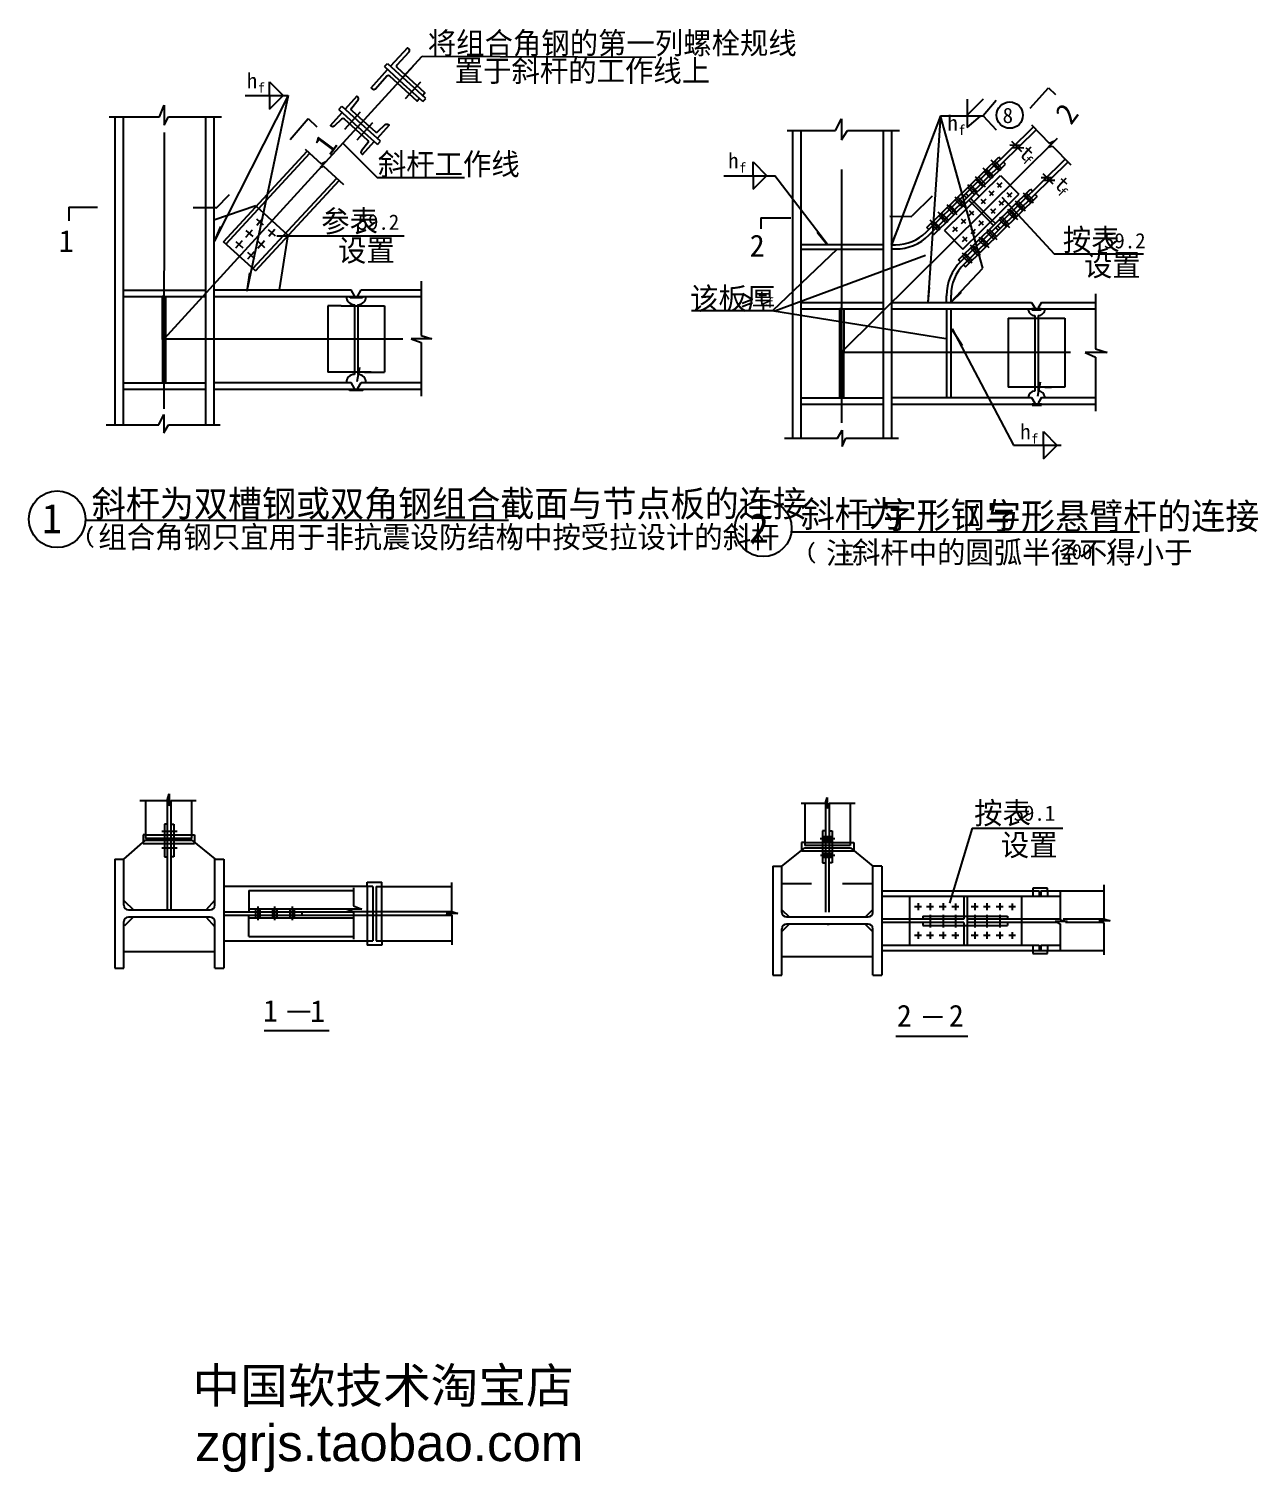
# Model space of a CAD drawing. Header units: metres. Extents: x 1283 to 9945, y 6084 to 12694.
# Drawn here: x 1283 to 6914, y 6084 to 12694 of the extents above; entities that cross this region are included whole.
import ezdxf

# ---------------------------------------------------------------- set-up
doc = ezdxf.new("R2010")
doc.units = ezdxf.units.M
for name, color, linetype in [('BOR', 3, 'Continuous'), ('CENTER', 7, 'Continuous'), ('FRAMING', 2, 'Continuous'), ('HIDDEN', 3, 'Continuous'), ('Z', 4, 'Continuous')]:
    doc.layers.add(name, color=color, linetype=linetype)

# ---------------------------------------------------------------- blocks, each defined once
blk = doc.blocks.new('CC')
blk.add_line((-24.24, 0), (24.24, 0))
at = {"layer": 'FRAMING', "color": 6}
blk.add_line((-17.83, -17.83), (17.83, 17.83), dxfattribs=at)
blk = doc.blocks.new('zgrjs.taobao.com')
at = {"attachment_point": 1}
for s, insert, char_height in [('{\\fSimHei|b0|i0|c134|p49;中国软技术淘宝店}', (3032.61, 1646.85), 400), ('{\\fArial|b0|i0|c0|p34;zgrjs.taobao.com}', (3061.95, 999.76), 418)]:
    blk.add_mtext(s, dxfattribs=dict(at, insert=insert, char_height=char_height))

msp = doc.modelspace()

# ---------------------------------------------------------------- linework, layer by layer
for p, q in [((2997.92, 12473.48), (3084.82, 12568.94)), ((3084.82, 12568.94), (4155.48, 12563.7)), ((2384.46, 12388.26), (2384.46, 12451.49)), ((2384.46, 12451.49), (2447.49, 12388.26)), ((2471.02, 12389.05), (2133.3, 11723.69)), ((2274.08, 12388.86), (2471.16, 12388.86)), ((2471.16, 12388.86), (2281.47, 11493.94)), ((2384.46, 12326.08), (2447.49, 12389.31)), ((2384.46, 12389.31), (2384.46, 12326.08)), ((5581.14, 12297.92), (5656.4, 12373.08)), ((5581.14, 12372.54), (5581.14, 12297.92)), ((5713.82, 12366.04), (5654.17, 12296.12)), ((1881.65, 12291.68), (1902.52, 12344.83)), ((1902.52, 12344.83), (1902.52, 12252.14)), ((5458.61, 12296.12), (5234.53, 11705)), ((5458.65, 12296.12), (5400.69, 11441.23)), ((5652.31, 11597.91), (5458.58, 12296.12)), ((5458.58, 12296.12), (5654.17, 12296.12)), ((5580.37, 12294.54), (5580.37, 12242.79)), ((5580.37, 12242.79), (5642.6, 12294.54)), ((5654.17, 12296.12), (5714.1, 12231.12)), ((1650.15, 12291.68), (1881.65, 12291.68)), ((1902.52, 12252.14), (1922.85, 12291.68)), ((1922.85, 12291.68), (2164.46, 12291.68)), ((4756.42, 12228.71), (4977.8, 12228.71)), ((4977.8, 12228.71), (5005.92, 12281.85)), ((5005.92, 12281.85), (5005.92, 12186.23)), ((5005.92, 12186.23), (5033.31, 12228.71)), ((5033.31, 12228.71), (5270.73, 12228.71)), ((5875.68, 12254.19), (5957.39, 12170.84)), ((2718.96, 12171.38), (2877.94, 12012.51)), ((5801.01, 12162.83), (5800.31, 12163.55)), ((5801.7, 12162.11), (5815.04, 12148.3)), ((5981.79, 12181.16), (5952.76, 12152.71)), ((5957.36, 12170.35), (5981.79, 12181.16)), ((2548.8, 12143.11), (2622.36, 12076.18)), ((5815.73, 12147.58), (5816.43, 12146.86)), ((5952.76, 12152.71), (5970.49, 12156.96)), ((5970.52, 12157.45), (6055.34, 12070.91)), ((2643.28, 12085.63), (2617.71, 12058.54)), ((2617.71, 12058.54), (2632.34, 12064.8)), ((2622.23, 12076.12), (2643.28, 12085.63)), ((2632.34, 12064.8), (2724.42, 11981.25)), ((4600.86, 12021.5), (4600.86, 12084.73)), ((4600.86, 12084.73), (4663.9, 12021.5)), ((2877.94, 12012.51), (3278.15, 12012.51)), ((4466.15, 12020.37), (4699.99, 12020.37)), ((4600.86, 12022.55), (4600.86, 11959.32)), ((4600.86, 11959.32), (4663.9, 12022.55)), ((4940.58, 11705.99), (4699.99, 12020.37)), ((5944.04, 12014.09), (5943.35, 12014.81)), ((5944.74, 12013.37), (5958.07, 11999.57)), ((5958.77, 11998.85), (5959.46, 11998.13)), ((5740.05, 11922.41), (5979.71, 11662.85)), ((2418.23, 11746.62), (3001.25, 11746.62)), ((4985.43, 11685.53), (4689.11, 11402.31)), ((4699.81, 11402.27), (5390.55, 11657.5)), ((5979.71, 11662.85), (6389.18, 11662.85)), ((5506.6, 11442.26), (5652.31, 11597.91)), ((3079.85, 11537.64), (3079.85, 11289.96)), ((4597.78, 11438.62), (4550.74, 11420.31)), ((4598.18, 11454.7), (4551.14, 11436.38)), ((4551.45, 11481.26), (4598.18, 11454.7)), ((6169.29, 11480.84), (6169.29, 11228.21)), ((4689.11, 11402.31), (4317.96, 11402.31)), ((5483.97, 11273.9), (4686.12, 11402.32)), ((5511.9, 11320.4), (5793.38, 10786.93)), ((3128.23, 11273.85), (3034.33, 11273.85)), ((3034.33, 11273.85), (3079.85, 11258.04)), ((3079.85, 11289.96), (3128.23, 11273.85)), ((3079.85, 11258.04), (3079.85, 11011.45)), ((6223.02, 11212.1), (6120.94, 11212.1)), ((6120.94, 11212.1), (6169.29, 11190.63)), ((6169.29, 11228.21), (6223.02, 11212.1)), ((6169.29, 11190.63), (6169.29, 10942.72)), ((2774.04, 11121.53), (2774.04, 11111.09)), ((2790.23, 11121.53), (2790.23, 11111.27)), ((5891.12, 11052.8), (5891.12, 11035.1)), ((5906.62, 11052.8), (5906.62, 11035.1)), ((1877.62, 10881.15), (1900.7, 10928.04)), ((1900.7, 10928.04), (1900.7, 10843.56)), ((1637.43, 10881.15), (1877.62, 10881.15)), ((1900.7, 10843.56), (1922.19, 10881.15)), ((1922.19, 10881.15), (2158.6, 10881.15)), ((4987.81, 10819.22), (5008.13, 10855.9)), ((5008.13, 10855.9), (5008.13, 10781.64)), ((5930.62, 10849.57), (5993.65, 10786.34)), ((5930.62, 10786.34), (5930.62, 10849.57)), ((4744.85, 10819.22), (4987.81, 10819.22)), ((5008.13, 10781.64), (5025.69, 10819.22)), ((5025.69, 10819.22), (5266.03, 10819.22)), ((5793.38, 10786.93), (6011.83, 10786.93)), ((5930.62, 10787.39), (5930.62, 10724.16)), ((5930.62, 10724.16), (5993.65, 10787.39)), ((1790.7, 9160.82), (1916.68, 9160.82)), ((1816.88, 9160.82), (1816.82, 8985.98)), ((1932.71, 9160.82), (2049.85, 9160.82)), ((2029.92, 8985.98), (2029.92, 9160.82)), ((4820.15, 9147.95), (4932.11, 9147.95)), ((4837.64, 9147.95), (4837.58, 8953.6)), ((4932.11, 9147.95), (4939.99, 9173.9)), ((4939.99, 9173.9), (4939.99, 9122.81)), ((4939.99, 9122.81), (4948.2, 9147.95)), ((4948.2, 9147.95), (5067.7, 9147.95)), ((5045.74, 9147.95), (5045.68, 8953.6)), ((1805.67, 9003.34), (1805.67, 8969.28)), ((2042.1, 9003.34), (2042.1, 8968.74)), ((5604.54, 9033.34), (5500.77, 8690.25)), ((5604.5, 9033.09), (6019.93, 9033.09)), ((1718.01, 8892.03), (1816.67, 8978.98)), ((1805.67, 8969.28), (1805.67, 8963.46)), ((1816.67, 8978.98), (2029.73, 8978.98)), ((2029.92, 8985.98), (1816.82, 8985.98)), ((2029.73, 8978.98), (2134.35, 8892.29)), ((4732.41, 8859.38), (4837.79, 8942.68)), ((4821.55, 8967.71), (4821.55, 8929.88)), ((4837.41, 8967.71), (4821.55, 8967.71)), ((4822.28, 8929.88), (4821.55, 8929.88)), ((5045.68, 8953.6), (4837.58, 8953.6)), ((4837.79, 8942.68), (5046.07, 8942.68)), ((4907.47, 8986.09), (4974.8, 8986.09)), ((5046.07, 8942.68), (5148.69, 8860.03)), ((4908.66, 8909.71), (4974.41, 8909.71)), ((4918.98, 8919.42), (4962.34, 8919.42)), ((4918.98, 8900.5), (4962.34, 8900.5)), ((2769.28, 8760.77), (2769.28, 8677.85)), ((3220.17, 8651.13), (3220.17, 8784.68)), ((5190.19, 8747.11), (5911.5, 8747.11)), ((5949.39, 8758.82), (5882.64, 8758.82)), ((5882.64, 8758.82), (5882.64, 8745.46)), ((5882.64, 8747.43), (5882.64, 8722.11)), ((5911.5, 8747.11), (5911.5, 8722.11)), ((5917.87, 8747.11), (5917.87, 8722.11)), ((5917.87, 8747.11), (6207.27, 8747.11)), ((5949.35, 8747.43), (5949.35, 8722.11)), ((5949.39, 8747.37), (5949.39, 8758.82)), ((6006.64, 8747.11), (6006.64, 8615.09)), ((6207.27, 8773.71), (6207.27, 8617.63)), ((2808.29, 8662.69), (2738.95, 8662.69)), ((2738.95, 8662.69), (2769.28, 8651.86)), ((2769.28, 8677.85), (2808.29, 8662.69)), ((2769.28, 8651.86), (2769.28, 8525.63)), ((3247.74, 8642.69), (3193.83, 8642.69)), ((3193.83, 8642.69), (3220.17, 8634.63)), ((3220.17, 8651.13), (3247.74, 8642.69)), ((3220.17, 8634.63), (3220.17, 8499.04)), ((5983.6, 8608.01), (6006.64, 8595.61)), ((6038.55, 8606.04), (5983.6, 8606.04)), ((6006.64, 8613.13), (6038.55, 8606.04)), ((6006.64, 8595.61), (6006.64, 8473.09)), ((6207.85, 8617.46), (6020.47, 8617.46)), ((6206.84, 8600.81), (6030.84, 8600.81)), ((6236.18, 8609.32), (6183.83, 8609.32)), ((6184.78, 8609.32), (6207.27, 8600.64)), ((6207.27, 8617.63), (6236.18, 8609.32)), ((6207.27, 8600.64), (6207.27, 8454.1)), ((5190.19, 8473.09), (6207.27, 8473.09)), ((5882.64, 8497.69), (5882.64, 8473.09)), ((5882.64, 8473.09), (5882.64, 8459.93)), ((5882.64, 8459.93), (5949.39, 8459.93)), ((5911.37, 8497.69), (5911.37, 8473.09)), ((5918.06, 8497.69), (6006.64, 8497.69)), ((5918.06, 8497.69), (5918.06, 8473.09)), ((5949.39, 8497.69), (5949.39, 8473.09)), ((5949.39, 8459.93), (5949.39, 8473.09))]:
    msp.add_line(p, q)
for points in [[(2161.25, 11788.94), (2130.32, 11716.7)], [(5262.96, 11780.09), (5233.63, 11706.15)], [(4894.12, 11763.2), (4939.73, 11706.72)], [(2292.95, 11576.26), (2281.6, 11493.25)], [(5406.3, 11509.1), (5400.65, 11441.13)], [(5553.81, 11486.94), (5508.62, 11443.09)], [(5559.01, 11241.51), (5510.25, 11318.94)], [(2797.62, 11143.46), (2785.1, 11076.69)], [(5915.45, 11076.59), (5902.94, 11009.82)]]:
    msp.add_lwpolyline(points)
msp.add_circle((5776.2, 12298.65), 60.34)
at = {"layer": 'BOR'}
for centre in [(1412.51, 10447.93), (4647.1, 10406.78)]:
    msp.add_circle(centre, 129.85, dxfattribs=at)
at = {"layer": 'CENTER'}
for p, q in [((1901.8, 11274.17), (3044.8, 12524.98)), ((1902.54, 12219.72), (1900.59, 10954.12)), ((5005.12, 11212.55), (5994.61, 12193.64)), ((5005.63, 12050.21), (5005.63, 10890.11)), ((1903.63, 11274.15), (2995.79, 11274.15)), ((5005.7, 11213.1), (6054.77, 11213.1))]:
    msp.add_line(p, q, dxfattribs=at)
at = {"layer": 'FRAMING'}
for p, q in [((2911.52, 12520.84), (2924.96, 12535.65)), ((2911.52, 12520.84), (2999.64, 12440.81)), ((2924.96, 12535.65), (3013.08, 12455.62)), ((2951.91, 12422.85), (3025.01, 12503.42)), ((3087.76, 12360.78), (2999.64, 12440.81)), ((3008.25, 12374.95), (3078.41, 12451.77)), ((3101.2, 12375.59), (3013.08, 12455.62)), ((3087.76, 12360.78), (3101.2, 12375.59)), ((5869.14, 12330.78), (5953.77, 12423.63)), ((5953.77, 12423.63), (5985.7, 12392.52)), ((2703.43, 12324.31), (2716.87, 12339.11)), ((2703.43, 12324.31), (2791.55, 12244.28)), ((2716.87, 12339.11), (2804.99, 12259.08)), ((2729.72, 12233.95), (2801.63, 12313.2)), ((1677.15, 12291.68), (1677.15, 10879.43)), ((1714.99, 12291.68), (1714.99, 10879.43)), ((2091.84, 12291.68), (2091.84, 10879.43)), ((2129.67, 12291.68), (2129.67, 10879.43)), ((2480.48, 12187.63), (2562.89, 12283.57)), ((2562.22, 12283.37), (2602.14, 12245.58)), ((2786.06, 12186.05), (2858.05, 12264.87)), ((2879.67, 12164.25), (2791.55, 12244.28)), ((2893.11, 12179.05), (2804.99, 12259.08)), ((4781.21, 12228.71), (4781.21, 10823.92)), ((4819.05, 12228.71), (4819.05, 10823.92)), ((5195.89, 12228.71), (5195.89, 10823.92)), ((5233.73, 12228.71), (5233.73, 10823.92)), ((5574.52, 11940.41), (5884.71, 12244.98)), ((5587.76, 11926.9), (5897.96, 12231.47)), ((2879.67, 12164.25), (2893.11, 12179.05)), ((2174.8, 11719.12), (2558.3, 12134.46)), ((2186.01, 11708.95), (2569.5, 12124.28)), ((5396.76, 11784.05), (5725.57, 12106.35)), ((5719.52, 11792.48), (6029.72, 12097.05)), ((5734.56, 12097.17), (5725.57, 12106.35)), ((5428.38, 11752.14), (5756.83, 12074.1)), ((5652.92, 12057.67), (5698.63, 12011.04)), ((5689.89, 12093.91), (5735.59, 12047.28)), ((5732.77, 11778.97), (6042.96, 12083.54)), ((5756.83, 12074.1), (5747.82, 12083.3)), ((5851.35, 12037.62), (5851.13, 12037.84)), ((5882.97, 12075.94), (5882.74, 12076.15)), ((2309.46, 11596.46), (2692.81, 12009.93)), ((2320.55, 11586.16), (2704.02, 11999.76)), ((5477.58, 11770.95), (5734.42, 12022.7)), ((5583.24, 11980.64), (5634.25, 11928.6)), ((5618.14, 12017.76), (5663.85, 11971.13)), ((5739.12, 11967.93), (5719.19, 11987.74)), ((5740.36, 11988.07), (5720.01, 11967.61)), ((5734.42, 12022.7), (5818.43, 11937)), ((2141.3, 11873.39), (2201.98, 11935.73)), ((5328.82, 11837.4), (5422.56, 11929.15)), ((5393.34, 11762.36), (5574.52, 11940.41)), ((5406.24, 11748.98), (5587.76, 11926.9)), ((5525.29, 11923.83), (5576.3, 11871.8)), ((5541.34, 11636.55), (5870.15, 11958.86)), ((5561.59, 11685.24), (5818.43, 11937)), ((5579.65, 11918.96), (5566.41, 11932.47)), ((5573.43, 11603.57), (5902.48, 11926.11)), ((5587.76, 11926.9), (5574.52, 11940.41)), ((5604.06, 11894.06), (5588.53, 11909.9)), ((5612.06, 11902.11), (5596.61, 11917.87)), ((5664.65, 11893.05), (5644.72, 11912.87)), ((5666.27, 11913.58), (5645.96, 11893.15)), ((5702.4, 11930.13), (5682.48, 11949.95)), ((5703.21, 11949.84), (5682.89, 11929.41)), ((5692.57, 11939.7), (5692.35, 11939.92)), ((5747.75, 11885.66), (5727.83, 11905.47)), ((5748.56, 11905.36), (5728.24, 11884.93)), ((5784.47, 11923.45), (5764.54, 11943.26)), ((5785.71, 11943.59), (5765.36, 11923.13)), ((5801.33, 11906.95), (5846.92, 11860.44)), ((5838.29, 11943.18), (5883.88, 11896.68)), ((5880.61, 11949.59), (5870.98, 11959.4)), ((5892.86, 11935.93), (5902.48, 11926.11)), ((1466.35, 11876.7), (1596.66, 11876.7)), ((1466.35, 11876.7), (1466.35, 11814.19)), ((2141.2, 11873.56), (2034.82, 11873.56)), ((2322.82, 11882.71), (2129.67, 11817.04)), ((5226.75, 11835.93), (5327.84, 11834.72)), ((5446.88, 11855.71), (5492.59, 11809.08)), ((5487.48, 11889.69), (5533.19, 11843.06)), ((5591.04, 11838.8), (5611.59, 11858.99)), ((5611.58, 11840.3), (5591.88, 11860.34)), ((5710, 11848.57), (5690.07, 11868.39)), ((5711.62, 11869.1), (5691.3, 11848.67)), ((5728.95, 11831.34), (5774.54, 11784.83)), ((5737.92, 11895.23), (5737.7, 11895.44)), ((5765.73, 11867.39), (5811.32, 11820.88)), ((2276.42, 11740.06), (2307.2, 11773.98)), ((2277.32, 11770.99), (2308.58, 11742.56)), ((2325.46, 11824.05), (2356.74, 11795.64)), ((2326.43, 11795.17), (2354.65, 11826.27)), ((2378.79, 11775.61), (2411.19, 11746.18)), ((2381.52, 11745.14), (2409.83, 11776.14)), ((4636.65, 11828.56), (4773.49, 11828.56)), ((4636.65, 11828.56), (4636.65, 11778.42)), ((5405.76, 11774.87), (5396.76, 11784.05)), ((5409.91, 11819.47), (5455.62, 11772.84)), ((5477.58, 11770.95), (5561.59, 11685.24)), ((5516.11, 11765.15), (5536.69, 11785.38)), ((5536.26, 11766.28), (5516.57, 11786.32)), ((5552.42, 11628.68), (5719.52, 11792.48)), ((5554.56, 11802.08), (5575.11, 11822.27)), ((5574.27, 11802.77), (5554.58, 11822.81)), ((5564.76, 11812.65), (5564.55, 11812.88)), ((5567.13, 11616.61), (5732.77, 11778.97)), ((5598.77, 11756.46), (5619.32, 11776.66)), ((5618.48, 11757.15), (5598.79, 11777.19)), ((5635.25, 11793.18), (5655.8, 11813.38)), ((5655.79, 11794.69), (5636.09, 11814.73)), ((5671.65, 11775.17), (5717.24, 11728.66)), ((5702.2, 11793.94), (5688.63, 11807.78)), ((5710.31, 11801.88), (5696.16, 11816.32)), ((5724.66, 11771.02), (5711.55, 11784.4)), ((5732.77, 11778.97), (5719.52, 11792.48)), ((2320.61, 11586.22), (2174.82, 11719.14)), ((2231.13, 11720.08), (2262.4, 11691.67)), ((2231.36, 11690.39), (2262.13, 11724.31)), ((2330.62, 11722.52), (2362.84, 11693.23)), ((2331.33, 11690.19), (2362.22, 11724)), ((2469.39, 11749.89), (2430.06, 11498.03)), ((2469.39, 11749.89), (2469.98, 11749.42)), ((5195.89, 11705.23), (4820.69, 11705.23)), ((5233.67, 11705), (5253.15, 11705)), ((5428.38, 11752.14), (5419.36, 11761.34)), ((5560.32, 11719.54), (5580.9, 11739.77)), ((5580.47, 11720.66), (5560.78, 11740.7)), ((5594.61, 11704.32), (5640.19, 11657.81)), ((5634.87, 11739.12), (5680.46, 11692.61)), ((2284.45, 11671.64), (2316.52, 11642.52)), ((2286.1, 11640.67), (2316.99, 11674.49)), ((4819.93, 11685.53), (5195.13, 11685.53)), ((5233.67, 11686.09), (5252.24, 11686.09)), ((5550.96, 11626.73), (5541.34, 11636.55)), ((5557.64, 11668.09), (5603.23, 11621.58)), ((5563.8, 11613.39), (5573.43, 11603.57)), ((1715.46, 11497.64), (2090.85, 11497.64)), ((1715.46, 11468.38), (2090.85, 11468.38)), ((1901.57, 11468.18), (1894.01, 11468.18)), ((1901.57, 11468.18), (1909.14, 11468.18)), ((2129.67, 11498.03), (2758.76, 11498.03)), ((2129.67, 11468.4), (2774.45, 11468.4)), ((2754.16, 11468.51), (2810.84, 11468.51)), ((2754.16, 11462.72), (2754.16, 11468.51)), ((2810.84, 11462.72), (2754.16, 11462.72)), ((2774.45, 11471.59), (2758.76, 11498.03)), ((2774.45, 11471.59), (2774.45, 11468.4)), ((2789.83, 11471.9), (2805.33, 11498.03)), ((2789.83, 11468.45), (2789.83, 11471.9)), ((2790.1, 11468.4), (3079.85, 11468.4)), ((2805.21, 11498.03), (3079.85, 11498.03)), ((2810.84, 11468.51), (2810.84, 11462.72)), ((4819.52, 11440.84), (5194.91, 11440.84)), ((5233.73, 11441.23), (5876.45, 11441.23)), ((5486.43, 11441.14), (5486.43, 11471.57)), ((5507.13, 11441.14), (5507.13, 11473.78)), ((5876.45, 11441.23), (5891.12, 11415.86)), ((5921.29, 11441.23), (5906.62, 11415.86)), ((5921.29, 11441.23), (6169.29, 11441.23)), ((2712.91, 11425.81), (2651.82, 11425.81)), ((2651.82, 11425.81), (2651.82, 11121.48)), ((2712.91, 11425.81), (2850.56, 11425.81)), ((2774.45, 11430.67), (2774.45, 11425.8)), ((2789.95, 11430.4), (2789.95, 11425.8)), ((2850.56, 11425.81), (2911.45, 11425.81)), ((2911.45, 11425.81), (2911.45, 11121.48)), ((4819.52, 11411.58), (5194.91, 11411.58)), ((5005.63, 11411.38), (4998.06, 11411.38)), ((5005.63, 11411.38), (5013.2, 11411.38)), ((5233.73, 11411.6), (5891.12, 11411.6)), ((5485.97, 11410.28), (5485.97, 11004.89)), ((5507.13, 11004.89), (5507.13, 11409.75)), ((5768.49, 11369.01), (6028.12, 11369.01)), ((5768.49, 11369.01), (5768.49, 11052.75)), ((5877.56, 11411.6), (5877.56, 11406.49)), ((5919.87, 11411.6), (5877.56, 11411.6)), ((5877.56, 11406.49), (5919.87, 11406.49)), ((5891.12, 11415.86), (5891.12, 11411.6)), ((5891.12, 11381.1), (5891.12, 11368.61)), ((5906.62, 11415.86), (5906.62, 11411.6)), ((5906.62, 11381.08), (5906.62, 11368.61)), ((5906.77, 11411.6), (6169.29, 11411.6)), ((5919.87, 11406.49), (5919.87, 11411.6)), ((6028.12, 11369.01), (6028.12, 11052.75)), ((2712.91, 11121.48), (2651.82, 11121.48)), ((2850.56, 11121.48), (2712.91, 11121.48)), ((2820.12, 11121.48), (2850.56, 11121.48)), ((2850.56, 11121.48), (2911.45, 11121.48)), ((1715.08, 11073.29), (2092.12, 11073.29)), ((1715.08, 11043.66), (2092.12, 11043.66)), ((2129.67, 11073.62), (2758.71, 11073.62)), ((2129.67, 11044), (2774.45, 11044)), ((2751.67, 11044.06), (2812.3, 11044.06)), ((2751.67, 11038.18), (2751.67, 11044.06)), ((2812.3, 11038.18), (2751.67, 11038.18)), ((2774.04, 11047.59), (2758.71, 11073.62)), ((2774.04, 11044.06), (2774.04, 11047.59)), ((2789.95, 11044), (3079.85, 11044)), ((2790.23, 11047.89), (2805.24, 11073.59)), ((2790.23, 11044.06), (2790.23, 11047.89)), ((2805.24, 11073.59), (2805.26, 11073.62)), ((2805.26, 11073.62), (3079.85, 11073.62)), ((2812.3, 11044.06), (2812.3, 11038.18)), ((6028.12, 11052.75), (5768.49, 11052.75)), ((5936.79, 11052.75), (5967.24, 11052.75)), ((4819.14, 11004.56), (5196.18, 11004.56)), ((4819.14, 10974.93), (5196.18, 10974.93)), ((5233.73, 11004.89), (5876.45, 11004.89)), ((5233.73, 10975.27), (5891.12, 10975.27)), ((5876.45, 11004.89), (5891.12, 10979.52)), ((5920.93, 10975.27), (5878.62, 10975.27)), ((5878.62, 10975.27), (5878.62, 10970.15)), ((5891.12, 10979.52), (5891.12, 10975.27)), ((5921.29, 11004.89), (5906.62, 10979.52)), ((5906.62, 10979.52), (5906.62, 10975.27)), ((5906.62, 10975.27), (6169.29, 10975.27)), ((5920.93, 10970.15), (5920.93, 10975.27)), ((5921.29, 11004.89), (6169.29, 11004.89)), ((5878.62, 10970.15), (5920.93, 10970.15)), ((1542.31, 10443.98), (3479.25, 10443.98)), ((5164.89, 10504.06), (5101.26, 10504.06)), ((5133.62, 10504.06), (5133.62, 10421.51)), ((5635.16, 10504.06), (5571.53, 10504.06)), ((5603.89, 10504.06), (5603.89, 10421.51)), ((4774.98, 10391.21), (6371.35, 10391.21)), ((5164.89, 10421.51), (5101.26, 10421.51)), ((5635.16, 10421.51), (5571.53, 10421.51)), ((1676.39, 8892.03), (1718.44, 8892.03)), ((1676.39, 8892.03), (1676.39, 8392.43)), ((1718.01, 8680.32), (1718.01, 8892.03)), ((2134.18, 8892.03), (2175.18, 8892.03)), ((2134.18, 8680.32), (2134.18, 8892.03)), ((2175.8, 8892.03), (2175.8, 8392.43)), ((4690.79, 8859.38), (4732.11, 8859.38)), ((4690.79, 8859.38), (4690.79, 8360.02)), ((4732.41, 8647.91), (4732.41, 8859.38)), ((5148.57, 8647.91), (5148.57, 8859.38)), ((5190.19, 8859.38), (5148.69, 8859.38)), ((5190.19, 8859.38), (5190.19, 8360.02)), ((2177.15, 8767.76), (2857.9, 8767.76)), ((2290.57, 8748.39), (2769.98, 8748.39)), ((2290.57, 8748.39), (2290.57, 8651.53)), ((2832.72, 8785.98), (2899.43, 8785.98)), ((2832.72, 8767.71), (2832.72, 8785.98)), ((2857.91, 8767.09), (2857.91, 8518.04)), ((2873.98, 8767.09), (2873.98, 8518.04)), ((2873.98, 8767.09), (3220.22, 8767.09)), ((2899.43, 8767.81), (2899.43, 8785.98)), ((4868.1, 8778.8), (4732.99, 8778.8)), ((5011.5, 8778.8), (5010.4, 8778.8)), ((5147.09, 8778.8), (5011.5, 8778.8)), ((1718.73, 8700.25), (1762.8, 8658.82)), ((1738.82, 8659.51), (2113.37, 8659.51)), ((2133.5, 8702.84), (2094.61, 8658.82)), ((2321.17, 8664.01), (2321.17, 8622.39)), ((2331.16, 8674.44), (2331.16, 8612.84)), ((2341.15, 8664.01), (2341.15, 8622.39)), ((2398.36, 8664.01), (2398.36, 8622.39)), ((2408.17, 8674.44), (2408.17, 8612.84)), ((2418.34, 8664.01), (2418.34, 8622.39)), ((2478.54, 8664.01), (2478.54, 8622.39)), ((2488.32, 8674.44), (2488.32, 8612.84)), ((2498.51, 8664.01), (2498.51, 8622.39)), ((4732.39, 8659.77), (4765.04, 8627.14)), ((5148.08, 8659.77), (5115.43, 8627.14)), ((5190.19, 8722.11), (6006.64, 8722.11)), ((5316.98, 8722.11), (5316.98, 8496.56)), ((5339.81, 8674.93), (5371.55, 8674.93)), ((5356.48, 8689.58), (5356.48, 8658.68)), ((5356.65, 8674.49), (5356.65, 8674.16)), ((5395.01, 8674.93), (5426.7, 8674.93)), ((5411, 8689.58), (5411, 8658.68)), ((5411.16, 8674.49), (5411.17, 8674.16)), ((5453.32, 8674.93), (5485.01, 8674.93)), ((5470.58, 8689.58), (5470.58, 8658.68)), ((5470.75, 8674.49), (5470.75, 8674.16)), ((5510.99, 8674.93), (5542.68, 8674.93)), ((5527.24, 8689.22), (5527.24, 8658.68)), ((5600.09, 8674.93), (5631.84, 8674.93)), ((5616.77, 8689.58), (5616.77, 8658.68)), ((5616.93, 8674.49), (5616.93, 8674.16)), ((5655.29, 8674.93), (5686.98, 8674.93)), ((5671.28, 8689.58), (5671.28, 8658.68)), ((5671.45, 8674.49), (5671.45, 8674.16)), ((5713.6, 8674.93), (5745.29, 8674.93)), ((5730.87, 8689.58), (5730.87, 8658.68)), ((5731.03, 8674.49), (5731.03, 8674.16)), ((5771.28, 8674.93), (5802.97, 8674.93)), ((5787.52, 8689.22), (5787.52, 8658.68)), ((5829.83, 8721.3), (5829.83, 8498.23)), ((1718.01, 8392.43), (1718.01, 8605.41)), ((1760.21, 8625.15), (1721.32, 8586.31)), ((2113.37, 8626.22), (1738.82, 8626.22)), ((2094.61, 8625.15), (2133.5, 8583.72)), ((2134.18, 8392.43), (2134.18, 8605.41)), ((2175.8, 8650.99), (2769.98, 8650.99)), ((2175.8, 8634.34), (2769.98, 8634.34)), ((2290.57, 8538.01), (2290.57, 8634.88)), ((2534.25, 8634.88), (2534.25, 8651.53)), ((4732.39, 8560.33), (4765.88, 8593.8)), ((4753.22, 8627.1), (5127.76, 8627.1)), ((5127.76, 8593.8), (4753.22, 8593.8)), ((5148.08, 8560.33), (5114.59, 8593.8)), ((5411.19, 8636.85), (5411.19, 8578.84)), ((5470.48, 8636.85), (5470.48, 8578.84)), ((5527.3, 8636.85), (5527.3, 8578.84)), ((5616.23, 8636.85), (5616.23, 8578.84)), ((5670.58, 8636.85), (5670.58, 8578.84)), ((5731.11, 8636.85), (5731.11, 8578.84)), ((2290.57, 8538.01), (2769.98, 8538.01)), ((4732.41, 8360.02), (4732.41, 8572.99)), ((5148.57, 8360.02), (5148.57, 8572.99)), ((5339.81, 8543.4), (5371.55, 8543.4)), ((5356.48, 8558.05), (5356.48, 8527.15)), ((5356.65, 8542.97), (5356.65, 8542.63)), ((5395.01, 8543.4), (5426.7, 8543.4)), ((5411, 8558.05), (5411, 8527.15)), ((5411.16, 8542.97), (5411.17, 8542.63)), ((5453.32, 8543.4), (5485.01, 8543.4)), ((5470.58, 8558.05), (5470.58, 8527.15)), ((5470.75, 8542.97), (5470.75, 8542.63)), ((5510.99, 8543.4), (5542.68, 8543.4)), ((5527.24, 8557.69), (5527.24, 8527.15)), ((5600.09, 8543.4), (5631.84, 8543.4)), ((5616.77, 8558.05), (5616.77, 8527.15)), ((5616.93, 8542.97), (5616.93, 8542.63)), ((5655.29, 8543.4), (5686.98, 8543.4)), ((5671.28, 8558.05), (5671.28, 8527.15)), ((5671.45, 8542.97), (5671.45, 8542.63)), ((5713.6, 8543.4), (5745.29, 8543.4)), ((5730.87, 8558.05), (5730.87, 8527.15)), ((5731.03, 8542.97), (5731.03, 8542.63)), ((5771.28, 8543.4), (5802.97, 8543.4)), ((5787.52, 8557.69), (5787.52, 8527.15)), ((1717.66, 8468.2), (2133.96, 8468.2)), ((2177.15, 8518.04), (2857.91, 8518.04)), ((2832.7, 8518.04), (2832.7, 8497.37)), ((2899.38, 8497.37), (2832.7, 8497.37)), ((2873.94, 8518.04), (3220.17, 8518.04)), ((2899.38, 8518), (2899.38, 8497.37)), ((5190.19, 8497.69), (5911.37, 8497.69)), ((5147.09, 8444.74), (4732.99, 8444.74)), ((1676.39, 8392.43), (1718.01, 8392.43)), ((2134.18, 8392.43), (2175.8, 8392.43)), ((4690.79, 8360.02), (4732.41, 8360.02)), ((5148.57, 8360.02), (5190.19, 8360.02)), ((2361.22, 8106.52), (2657.75, 8106.52)), ((2365.67, 8106.52), (2658.13, 8106.52)), ((5255.03, 8080.79), (5584.76, 8080.79))]:
    msp.add_line(p, q, dxfattribs=at)
for points in [[(3086.19, 12389.22), (3097.03, 12401.16), (2971.21, 12515.44, -0.39), (2969.91, 12528.8), (3024.76, 12588.51, 0.39), (3023.45, 12601.87), (3017.45, 12607.32), (2939.66, 12522.3)], [(3072.74, 12374.42), (3062.21, 12362.82), (2936.39, 12477.09, 0.39), (2922.96, 12477.11), (2870, 12417.58, -0.39), (2856.58, 12417.6), (2850.57, 12423.05), (2926.21, 12507.5)], [(2815.84, 12271.02), (2763.12, 12318.9, -0.39), (2761.82, 12332.27), (2790.67, 12368.77, 0.39), (2789.36, 12382.14), (2785.75, 12385.42), (2731.57, 12325.77)], [(2781.01, 12232.68), (2728.3, 12280.56, 0.39), (2714.87, 12280.57), (2681.3, 12248.35, -0.39), (2667.87, 12248.37), (2664.26, 12251.65), (2718.12, 12310.96)], [(2781.01, 12232.68), (2833.73, 12184.8, -0.39), (2835.04, 12171.44), (2806.18, 12134.93, 0.39), (2807.49, 12121.57), (2811.11, 12118.28), (2864.97, 12177.59)], [(2815.84, 12271.02), (2868.56, 12223.15, 0.39), (2881.98, 12223.13), (2915.55, 12255.35, -0.39), (2928.98, 12255.34), (2932.6, 12252.05), (2878.42, 12192.4)]]:
    msp.add_lwpolyline(points, format="xyb", dxfattribs=at)
for centre, radius, start, end in [((5252.24, 11906.09), 220, 270, 314.43), ((5253.15, 11905), 200, 270, 314.5), ((5706.43, 11471.57), 220, 134.43, 180), ((5707.13, 11473.78), 200, 134.43, 180), ((2774.4, 11468.45), 37.78, 180.06, 270.07), ((2789.83, 11468.45), 38.04, 270.19, 359.94), ((5891, 11411.45), 30.35, 179.71, 270.23), ((5906.54, 11411.45), 30.37, 270.17, 0.28), ((2774.04, 11073.59), 37.5, 90, 179.96), ((2790.23, 11073.59), 37.68, 0.04, 90), ((5891.25, 11004.97), 30.14, 90.25, 180.14), ((5906.63, 11004.97), 30.14, 359.86, 90.02), ((1738.82, 8680.32), 20.81, 180, 270), ((2113.37, 8680.32), 20.81, 270, 0), ((1738.82, 8605.41), 20.81, 90, 180), ((2113.37, 8605.41), 20.81, 0, 90), ((4753.22, 8647.91), 20.81, 180, 270), ((4753.22, 8572.99), 20.81, 90, 180), ((5127.76, 8647.91), 20.81, 270, 0), ((5127.76, 8572.99), 20.81, 0, 90)]:
    msp.add_arc(centre, radius, start, end, dxfattribs=at)
at = {"layer": 'HIDDEN'}
for p, q in [((5658.39, 12040.18), (5689.74, 12008.2)), ((5670.3, 12051.86), (5701.65, 12019.87)), ((5695.35, 12076.41), (5726.71, 12044.43)), ((5707.26, 12088.09), (5738.61, 12056.1)), ((5583.86, 11967.64), (5615.22, 11935.65)), ((5595.77, 11979.31), (5627.13, 11947.32)), ((5620.8, 12003.84), (5652.16, 11971.86)), ((5632.71, 12015.52), (5664.07, 11983.53)), ((5526.37, 11911.28), (5557.72, 11879.29)), ((5538.28, 11922.95), (5569.63, 11890.97)), ((5611.97, 11902.2), (5695.98, 11816.49)), ((5816.11, 11903.96), (5847.46, 11871.97)), ((5841.17, 11928.51), (5872.52, 11896.53)), ((5853.08, 11940.19), (5884.43, 11908.2)), ((2322.82, 11882.71), (2469.43, 11749.48)), ((5452.35, 11838.22), (5483.7, 11806.23)), ((5464.26, 11849.89), (5495.61, 11817.91)), ((5489.43, 11875.07), (5520.78, 11843.08)), ((5501.34, 11886.74), (5532.69, 11854.76)), ((5603.85, 11894.28), (5687.86, 11808.57)), ((5741.16, 11830.99), (5772.51, 11799)), ((5766.03, 11855.37), (5797.38, 11823.38)), ((5777.94, 11867.04), (5809.29, 11835.06)), ((5804.2, 11892.28), (5835.55, 11860.3)), ((5415.38, 11801.98), (5446.74, 11770)), ((5427.29, 11813.66), (5458.65, 11781.67)), ((5683.66, 11774.63), (5715.02, 11742.65)), ((5729.25, 11819.32), (5760.6, 11787.33)), ((5609.22, 11701.15), (5640.57, 11669.17)), ((5634.97, 11726.9), (5666.33, 11694.92)), ((5646.88, 11738.58), (5678.24, 11706.59)), ((5671.76, 11762.96), (5703.11, 11730.97)), ((5560.34, 11653.25), (5591.69, 11621.26)), ((5572.25, 11664.92), (5603.6, 11632.93)), ((5597.31, 11689.48), (5628.66, 11657.49)), ((1894.01, 11468.18), (1894.66, 11073.5)), ((1909.14, 11468.18), (1908.48, 11073.5)), ((2774.09, 11425.8), (2774.09, 11120.9)), ((2790.34, 11425.8), (2790.34, 11120.9)), ((4995.67, 11411.38), (4996.33, 11004.77)), ((5015.59, 11411.38), (5014.94, 11004.77)), ((5891.12, 11368.61), (5891.12, 11052.8)), ((5906.62, 11368.61), (5906.62, 11052.8)), ((1916.68, 9160.82), (1925.41, 9190.6)), ((1925.41, 9190.6), (1925.41, 9135.24)), ((1916.79, 9161.11), (1916.79, 8660.12)), ((1925.41, 9135.24), (1932.71, 9160.82)), ((1933.14, 9160.82), (1932.89, 8660.12)), ((4932.02, 9147.95), (4932.02, 8649.33)), ((4948.37, 9147.95), (4948.13, 8648.22)), ((1820, 9003.34), (1805.67, 9003.34)), ((1820, 9003.34), (2027.77, 9003.34)), ((1891.46, 9019.33), (1961.98, 9019.33)), ((1903.37, 9052.47), (1903.37, 8901.47)), ((1916.69, 9052.47), (1903.37, 9052.47)), ((1933.29, 9052.47), (1946.61, 9052.47)), ((1946.61, 9052.47), (1946.61, 8901.47)), ((2027.77, 9003.34), (2042.1, 9003.34)), ((4918.78, 9020.85), (4918.78, 8875.15)), ((4932.1, 9020.85), (4918.78, 9020.85)), ((4918.98, 8995.62), (4962.34, 8995.62)), ((4948.66, 9020.85), (4961.98, 9020.85)), ((4961.98, 9020.85), (4961.98, 8875.15)), ((1805.67, 8963.46), (2042.1, 8963.46)), ((1891.46, 8942.67), (1961.98, 8942.67)), ((2042.1, 8968.74), (2042.1, 8963.46)), ((4822.28, 8929.88), (5063.03, 8929.88)), ((4837.41, 8967.71), (5046.37, 8967.71)), ((4918.98, 8976.7), (4962.34, 8976.7)), ((5046.37, 8967.71), (5062.64, 8967.71)), ((5062.64, 8967.71), (5062.64, 8929.88)), ((5063.03, 8929.88), (5062.64, 8929.88)), ((1903.37, 8901.47), (1916.69, 8901.47)), ((1946.61, 8901.47), (1933.29, 8901.47)), ((4918.78, 8875.15), (4932.1, 8875.15)), ((4961.98, 8875.15), (4948.66, 8875.15)), ((2832.72, 8767.71), (2832.72, 8518.04)), ((2899.38, 8518.04), (2899.38, 8767.71)), ((2290.57, 8664.01), (2769.98, 8664.01)), ((5566.13, 8722.03), (5566.13, 8617.46)), ((5580.64, 8722.03), (5580.64, 8497.77)), ((2290.57, 8622.39), (2769.98, 8622.39)), ((2769.28, 8651.22), (3220.17, 8651.22)), ((2769.28, 8634.57), (3220.17, 8634.57)), ((4940.37, 8593.71), (4931.86, 8593.71)), ((4940.37, 8593.71), (4948.88, 8593.71)), ((5566.13, 8617.46), (5189.53, 8617.46)), ((5565.15, 8600.81), (5189.53, 8600.81)), ((5377.83, 8631.06), (5765.7, 8631.06)), ((5377.83, 8631.06), (5377.83, 8617.46)), ((5377.83, 8600.81), (5377.83, 8587.48)), ((5565.15, 8600.81), (5565.15, 8497.68)), ((6006.99, 8617.46), (5580.64, 8617.46)), ((5996.62, 8600.81), (5580.64, 8600.81)), ((5765.7, 8631.06), (5765.7, 8617.46)), ((5765.7, 8600.81), (5765.7, 8587.48)), ((5377.83, 8587.48), (5765.7, 8587.48))]:
    msp.add_line(p, q, dxfattribs=at)
at = {"layer": 'Z'}
for p, q in [((2467.01, 8193.97), (2554.71, 8193.97)), ((2484.3, 8193.97), (2572, 8193.97)), ((5379.71, 8169.63), (5467.41, 8169.63))]:
    msp.add_line(p, q, dxfattribs=at)
for centre, start, end in [((1613.63, 10369.02), 131.45, 232.11), ((3449.32, 10360.28), 307.89, 48.55), ((4919.4, 10296.55), 131.45, 232.11), ((6186.53, 10292.37), 307.89, 48.55)]:
    msp.add_arc(centre, 61.14, start, end, dxfattribs=at)

# ---------------------------------------------------------------- block references
for p, rotation in [((5801.7, 12162.11), 314.01), ((5815.04, 12148.3), 134.01), ((5944.74, 12013.37), 314.01), ((5958.07, 11999.57), 134.01)]:
    msp.add_blockref('CC', p, dxfattribs=dict(rotation=rotation))
at = {"xscale": 0.4, "yscale": 0.4, "zscale": 0.4}
msp.add_blockref('zgrjs.taobao.com', (819.36, 5902.22), dxfattribs=at)

# ---------------------------------------------------------------- texts
for p in [(5814.05, 12117.38), (5975.14, 11975.25)]:
    msp.add_text('t', height=70, rotation=317.61).set_placement(p)
at = {"layer": 'FRAMING'}
for s, p in [('2', (6056.78, 12249.11)), ('1', (2660.95, 12108.92))]:
    msp.add_text(s, height=100, rotation=53.3, dxfattribs=at).set_placement(p)
for s, p in [('1', (1342.42, 10384.25)), ('2', (4580.81, 10340.52))]:
    msp.add_text(s, height=135, dxfattribs=at).set_placement(p)
at = {"layer": 'Z'}
for s, height, p in [('将组合角钢的第一列螺栓规线', 100, (3110.32, 12578.51)), ('置于斜杆的工作线上', 100, (3233.66, 12451.93)), ('h', 70, (2281.09, 12421.09)), ('f', 45, (2332.41, 12401.68)), ('h', 70, (5490.31, 12227.78)), ('8', 70, (5743.57, 12262.38)), ('f', 45, (5541.64, 12208.37)), ('斜杆工作线', 100, (2881.36, 12024.34)), ('h', 70, (4486.07, 12055.22)), ('f', 45, (4537.39, 12035.81)), ('参表', 100, (2621.85, 11762.87)), ('59.2', 70, (2788.9, 11773.7)), ('1', 100, (1420.31, 11672.57)), ('按表', 100, (6019.59, 11677.77)), ('设置', 100, (2698.8, 11629.19)), ('2', 100, (4585.2, 11651.29)), ('59.2', 70, (6207.92, 11688.64)), ('设置', 100, (6116.18, 11561.98)), ('该板厚', 100, (4311.9, 11408.8)), ('t', 70, (4620.64, 11424.57)), ('f', 45, (4663.59, 11417.46)), ('h', 70, (5824.02, 10813.82)), ('f', 45, (5875.35, 10794.41)), ('斜杆为双槽钢或双角钢组合截面与节点板的连接', 120, (1570.59, 10459.78)), ('斜杆为', 120, (4818.11, 10412.09)), ('字形钢与', 120, (5193.61, 10407.31)), ('字形悬臂杆的连接', 120, (5671.88, 10402.28)), ('组合角钢只宜用于非抗震设防结构中按受拉设计的斜杆', 100, (1600.93, 10316.81)), ('注', 100, (4934.6, 10243.26)), ('斜杆中的圆弧半径不得小于', 100, (5053.2, 10246.87)), ('200', 70, (6012, 10265.16)), (':', 70, (5008.7, 10253.99)), ('按表', 100, (5613.13, 9052.96)), ('59.1', 70, (5793.86, 9067.43)), ('设置', 100, (5735.43, 8906.56)), ('1', 100, (2355.38, 8147)), ('1', 100, (2571.18, 8145.66)), ('2', 100, (5259.34, 8124.84)), ('2', 100, (5497.57, 8124.82))]:
    msp.add_text(s, height=height, dxfattribs=at).set_placement(p)
for p in [(5831.95, 12085.9), (5991.5, 11940.68)]:
    msp.add_text('f', height=45, rotation=317.61, dxfattribs=at).set_placement(p)

doc.saveas('drawing.dxf')
